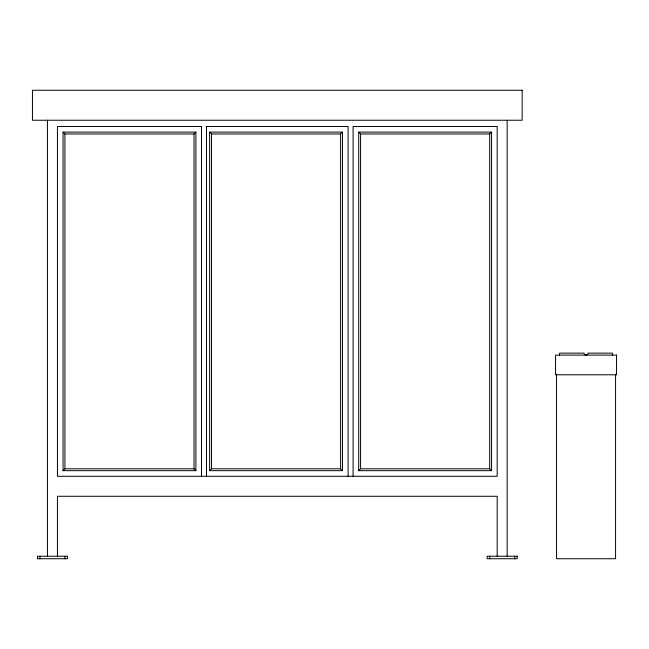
<?xml version="1.0" encoding="UTF-8"?>
<svg xmlns="http://www.w3.org/2000/svg" width="649" height="649" viewBox="0 0 649 649"><rect width="100%" height="100%" fill="white"/><g stroke="black" fill="none" stroke-linecap="round" stroke-linejoin="round"><path stroke-width="0.97" d="M559.503 355.108L559.6 353.145L584.092 353.145A1.971 1.963 0 0 0 586.055 355.117A1.971 1.963 0 0 0 588.026 353.145L612.518 353.145L612.607 355.108M195.893 470.663L194.019 468.789L194.019 133.986L195.893 132.112L63.058 132.112L63.058 470.663L195.893 470.663L195.893 132.112M342.477 470.663L340.603 468.789L340.603 133.986L342.477 132.112L209.635 132.112L209.635 470.663L342.477 470.663L342.477 132.112M63.058 470.663L64.932 468.789L64.932 133.986L63.058 132.112M491.553 470.663L489.679 468.789L489.679 133.986L491.553 132.112L358.71 132.112L358.71 470.663L491.553 470.663L491.553 132.112M209.635 470.663L211.509 468.789L211.509 133.986L209.635 132.112M358.71 470.663L360.584 468.789L360.584 133.986L358.71 132.112M206.033 126.49L348.091 126.49L348.091 476.285M64.932 133.986L194.019 133.986M211.509 133.986L340.603 133.986M360.584 133.986L489.679 133.986M64.932 468.789L194.019 468.789M211.509 468.789L340.603 468.789M360.584 468.789L489.679 468.789M615.568 374.108L615.568 558.732L556.55 558.732L556.55 374.108M514.665 556.234L514.665 558.732M507.169 120.243L507.169 556.234M497.175 556.234L497.175 496.274L57.437 496.274L57.437 556.234M489.679 556.234L489.679 558.732M353.088 476.285L353.088 126.49L497.175 126.49L497.175 476.285L57.437 476.285L57.437 126.49L201.514 126.49L201.514 476.285M206.512 126.49L206.512 476.285M64.932 556.234L64.932 558.732M47.442 120.243L47.442 556.234M39.946 556.234L39.946 558.732M522.161 90.268L32.45 90.268L32.45 120.243L522.161 120.243L522.161 90.268M616.55 355.117L555.56 355.117L555.56 374.789L616.55 374.789L616.55 355.117M67.431 556.234L37.447 556.234L37.447 558.732L67.431 558.732L67.431 556.234M517.164 556.234L487.18 556.234L487.18 558.732L517.164 558.732L517.164 556.234"/></g></svg>
